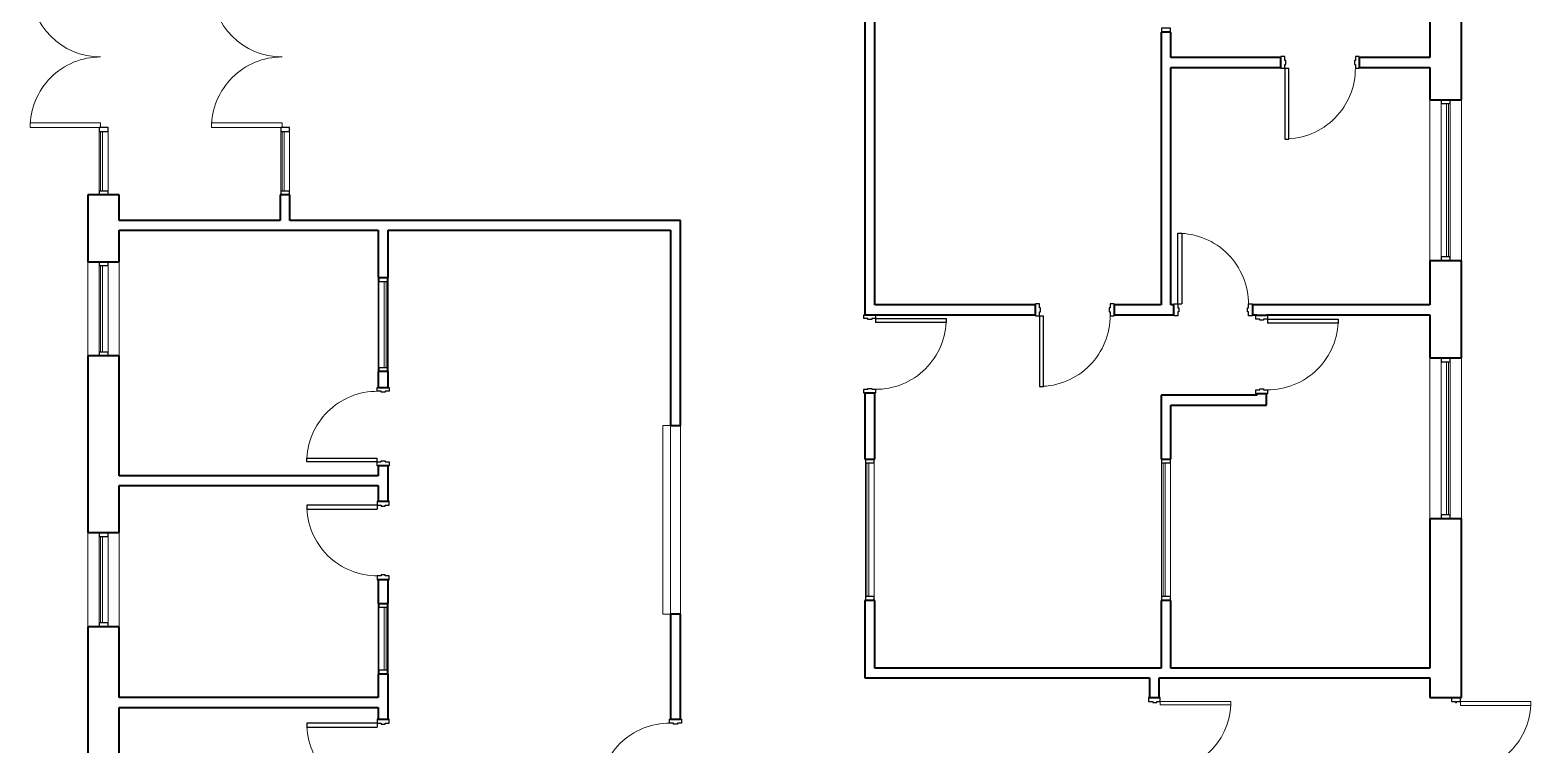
# Model space of a CAD drawing. Header units: inches. Extents: x -1056 to -291, y -1074 to 652.
# Drawn here: x -1056 to -291, y -551 to -187 of the extents above; entities that cross this region are included whole.
import ezdxf

# ---------------------------------------------------------------- set-up
doc = ezdxf.new("R2010")
doc.units = ezdxf.units.IN
doc.header["$MEASUREMENT"] = 0
doc.linetypes.add('Dash', pattern=[32, 16, -16])
for name, color, linetype, lineweight in [('A-DOOR', 31, 'Continuous', 15), ('A-DOOR-FRAM', 31, 'Continuous', 25), ('A-DOOR-HDLN', 31, 'Dash', 15), ('A-GLAZ-CURT', 52, 'Continuous', 9), ('A-GLAZ-CWMG', 51, 'Continuous', 9), ('A-WALL', 113, 'Continuous', 15), ('I-WALL', 2, 'Continuous', 15)]:
    doc.layers.add(name, color=color, linetype=linetype, lineweight=lineweight)

# ---------------------------------------------------------------- blocks, each defined once
blk = doc.blocks.new('Door-Single_CE_ - WD Door-2_ WD Frame-5274733-LEVEL 1 - Map Export')
at = {"layer": 'A-DOOR'}
for p, q in [((18, 39), (16, 39)), ((16, 39), (16, 3)), ((18, 3), (18, 39)), ((16, 3), (18, 3))]:
    blk.add_line(p, q, dxfattribs=at)
at = {"layer": 'A-DOOR', "lineweight": 25}
for p, q in [((18, 39), (16, 39)), ((16, 39), (16, 3)), ((18, 3), (18, 39)), ((18, 3), (16, 3))]:
    blk.add_line(p, q, dxfattribs=at)
at = {"layer": 'A-DOOR', "lineweight": 9}
blk.add_arc((18, 3), 36, 90, 180.5, dxfattribs=at)
blk.add_arc((18, 3), 36, 90, 180.5, dxfattribs=at)
blk.add_arc((18, 3), 36, 90, 180.5, dxfattribs=at)
blk.add_arc((18, 3), 36, 90, 180.5, dxfattribs=at)
at = {"layer": 'A-DOOR-FRAM'}
for p, q in [((-18, 3), (-20, 3)), ((-20, 3), (-20, -3)), ((-18, 1), (-18, 3)), ((-17.5, 1), (-18, 1)), ((-17.5, -1), (-17.5, 1)), ((18, 1), (17.5, 1)), ((17.5, 1), (17.5, -1)), ((20, 3), (18, 3)), ((18, 3), (18, 1)), ((20, -3), (20, 3)), ((-20, -3), (-18, -3)), ((-18, -3), (-18, -1)), ((-18, -1), (-17.5, -1)), ((17.5, -1), (18, -1)), ((18, -1), (18, -3)), ((18, -3), (20, -3))]:
    blk.add_line(p, q, dxfattribs=at)
blk = doc.blocks.new('Door-Single_CE_ - WD Door-2_ WD Frame-5274729-LEVEL 1 - Map Export')
at = {"layer": 'A-DOOR'}
for p, q in [((16, -39), (16, -3)), ((16, -3), (18, -3)), ((18, -3), (18, -39)), ((18, -39), (16, -39))]:
    blk.add_line(p, q, dxfattribs=at)
at = {"layer": 'A-DOOR', "lineweight": 25}
for p, q in [((16, -39), (16, -3)), ((18, -3), (16, -3)), ((18, -3), (18, -39)), ((18, -39), (16, -39))]:
    blk.add_line(p, q, dxfattribs=at)
at = {"layer": 'A-DOOR', "lineweight": 9}
blk.add_arc((18, -3), 36, 179.5, 270, dxfattribs=at)
blk.add_arc((18, -3), 36, 179.5, 270, dxfattribs=at)
blk.add_arc((18, -3), 36, 179.5, 270, dxfattribs=at)
blk.add_arc((18, -3), 36, 179.5, 270, dxfattribs=at)
at = {"layer": 'A-DOOR-FRAM'}
for p, q in [((-20, 3), (-18, 3)), ((-20, -3), (-20, 3)), ((-18, 3), (-18, 1)), ((-18, 1), (-17.5, 1)), ((-17.5, 1), (-17.5, -1)), ((17.5, 1), (18, 1)), ((17.5, -1), (17.5, 1)), ((18, 3), (20, 3)), ((18, 1), (18, 3)), ((20, 3), (20, -3)), ((-18, -3), (-20, -3)), ((-18, -1), (-18, -3)), ((-17.5, -1), (-18, -1)), ((18, -1), (17.5, -1)), ((18, -3), (18, -1)), ((20, -3), (18, -3))]:
    blk.add_line(p, q, dxfattribs=at)
blk = doc.blocks.new('Door-Double-Ext Alum-Transom - Top Glass - Bottom Glass 2-5218802-LEVEL 1 - Map Export')
at = {"layer": 'A-DOOR'}
for p, q in [((-36, 7.5), (-36, 43.5)), ((-34, 43.44), (-34, 7.5)), ((34, 43.44), (34, 7.5)), ((36, 7.5), (36, 43.5)), ((-34, 7.5), (-36, 7.5)), ((34, 7.5), (36, 7.5))]:
    blk.add_line(p, q, dxfattribs=at)
for centre, start, end in [((-36, 7.5), 360, 90), ((36, 7.5), 90, 180)]:
    blk.add_arc(centre, 36, start, end, dxfattribs=at)
at = {"layer": 'A-DOOR-FRAM'}
for p, q in [((-36, 7.5), (-38, 7.5)), ((-38, 7.5), (-38, 3)), ((-38, 3), (-36, 3)), ((-36, 5.5), (-36, 7.5)), ((-35.5, 5.5), (-36, 5.5)), ((-36, 3), (-36, 5)), ((-36, 5), (-35.5, 5)), ((-35.5, 5), (-35.5, 5.5)), ((36, 5.5), (35.5, 5.5)), ((35.5, 5.5), (35.5, 5)), ((35.5, 5), (36, 5)), ((38, 7.5), (36, 7.5)), ((36, 7.5), (36, 5.5)), ((36, 5), (36, 3)), ((36, 3), (38, 3)), ((38, 3), (38, 7.5))]:
    blk.add_line(p, q, dxfattribs=at)
blk = doc.blocks.new('Door-Double_CE_ - HM Door-2_ HM Frame-5197707-LEVEL 1 - Map Export')
at = {"layer": 'A-DOOR'}
for p, q in [((-34.25, 39), (-36, 39)), ((-36, 39), (-36, 3)), ((-34.25, 3), (-34.25, 39)), ((36, 39), (34.25, 39)), ((34.25, 39), (34.25, 3)), ((36, 3), (36, 39)), ((-36, 3), (-34.25, 3)), ((34.25, 3), (36, 3))]:
    blk.add_line(p, q, dxfattribs=at)
at = {"layer": 'A-DOOR', "lineweight": 9}
for centre, start, end in [((-36, 3), 359.5, 87.20317), ((36, 3), 92.78611, 180.5)]:
    blk.add_arc(centre, 36, start, end, dxfattribs=at)
at = {"layer": 'A-DOOR-FRAM'}
for p, q in [((-36, 3), (-38, 3)), ((-38, 3), (-38, -3)), ((-36, 1.25), (-36, 3)), ((-35.5, 1.25), (-36, 1.25)), ((-35.5, -0.75), (-35.5, 1.25)), ((36, 1.25), (35.5, 1.25)), ((35.5, 1.25), (35.5, -0.75)), ((38, 3), (36, 3)), ((36, 3), (36, 1.25)), ((38, -3), (38, 3)), ((-38, -3), (-36, -3)), ((-36, -3), (-36, -0.75)), ((-36, -0.75), (-35.5, -0.75)), ((35.5, -0.75), (36, -0.75)), ((36, -0.75), (36, -3)), ((36, -3), (38, -3))]:
    blk.add_line(p, q, dxfattribs=at)
blk = doc.blocks.new('System Panel - zGlazed-5218563-LEVEL 1 - Map Export')
at = {"layer": 'A-GLAZ-CURT', "lineweight": 15}
for p, q in [((22, 1.5), (-22, 1.5)), ((-22, 1.5), (-22, 0.5)), ((-22, 0.5), (22, 0.5)), ((22, 0.5), (22, 1.5))]:
    blk.add_line(p, q, dxfattribs=at)
blk = doc.blocks.new('Rectangular Mullion - 4 1_2_ x 2_ Rectangular_CE_-5186055-LEVEL 1 - Map Export')
at = {"layer": 'A-GLAZ-CWMG'}
for p, q in [((-1028.1, 458.82), (-1028.1, 414.82)), ((-1023.6, 458.82), (-1023.6, 414.82))]:
    blk.add_line(p, q, dxfattribs=at)
blk = doc.blocks.new('Rectangular Mullion - 4 1_2_ x 2_ Rectangular_CE_-5218529-LEVEL 1 - Map Export')
at = {"layer": 'A-GLAZ-CWMG', "lineweight": 25}
for p, q in [((-2, 2.25), (0, 2.25)), ((-2, -2.25), (-2, 2.25)), ((0, 2.25), (0, -2.25)), ((0, -2.25), (-2, -2.25))]:
    blk.add_line(p, q, dxfattribs=at)
blk = doc.blocks.new('Rectangular Mullion - 4 1_2_ x 2_ Rectangular_CE_-5218530-LEVEL 1 - Map Export')
at = {"layer": 'A-GLAZ-CWMG', "lineweight": 25}
for p, q in [((0, 2.25), (-2, 2.25)), ((-2, 2.25), (-2, -2.25)), ((0, -2.25), (0, 2.25)), ((-2, -2.25), (0, -2.25))]:
    blk.add_line(p, q, dxfattribs=at)
blk = doc.blocks.new('System Panel - zGlazed-5218528-LEVEL 1 - Map Export')
at = {"layer": 'A-GLAZ-CURT', "lineweight": 15}
for p, q in [((39, 1.5), (-39, 1.5)), ((-39, 1.5), (-39, 0.5)), ((-39, 0.5), (39, 0.5)), ((39, 0.5), (39, 1.5))]:
    blk.add_line(p, q, dxfattribs=at)
blk = doc.blocks.new('Rectangular Mullion - 4 1_2_ x 2_ Rectangular_CE_-5192981-LEVEL 1 - Map Export')
at = {"layer": 'A-GLAZ-CWMG'}
for p, q in [((-337.1, -40.18), (-337.1, 37.82)), ((-332.6, -40.18), (-332.6, 37.82))]:
    blk.add_line(p, q, dxfattribs=at)
blk = doc.blocks.new('System Panel - zGlazed-5218375-LEVEL 1 - Map Export')
at = {"layer": 'A-GLAZ-CURT', "lineweight": 15}
for p, q in [((16, 1.5), (-16, 1.5)), ((-16, 1.5), (-16, 0.5)), ((-16, 0.5), (16, 0.5)), ((16, 0.5), (16, 1.5))]:
    blk.add_line(p, q, dxfattribs=at)
blk = doc.blocks.new('Rectangular Mullion - 4 1_2_ x 2_ Rectangular_CE_-5208665-LEVEL 1 - Map Export')
at = {"layer": 'A-GLAZ-CWMG'}
for p, q in [((-878.6, -513.18), (-878.6, -481.18)), ((-874.1, -513.18), (-874.1, -481.18))]:
    blk.add_line(p, q, dxfattribs=at)
blk = doc.blocks.new('Rectangular Mullion - 4 1_2_ x 2_ Rectangular_CE_-5218376-LEVEL 1 - Map Export')
at = {"layer": 'A-GLAZ-CWMG', "lineweight": 25}
for p, q in [((-2, 2.25), (0, 2.25)), ((-2, -2.25), (-2, 2.25)), ((0, 2.25), (0, -2.25)), ((0, -2.25), (-2, -2.25))]:
    blk.add_line(p, q, dxfattribs=at)
blk = doc.blocks.new('Rectangular Mullion - 4 1_2_ x 2_ Rectangular_CE_-5218377-LEVEL 1 - Map Export')
at = {"layer": 'A-GLAZ-CWMG', "lineweight": 25}
for p, q in [((0, 2.25), (-2, 2.25)), ((-2, 2.25), (-2, -2.25)), ((0, -2.25), (0, 2.25)), ((-2, -2.25), (0, -2.25))]:
    blk.add_line(p, q, dxfattribs=at)
blk = doc.blocks.new('System Panel - zGlazed-5218410-LEVEL 1 - Map Export')
at = {"layer": 'A-GLAZ-CURT', "lineweight": 15}
for p, q in [((22, 1.5), (-22, 1.5)), ((-22, 1.5), (-22, 0.5)), ((-22, 0.5), (22, 0.5)), ((22, 0.5), (22, 1.5))]:
    blk.add_line(p, q, dxfattribs=at)
blk = doc.blocks.new('Overhead Counter Door - 8_ x 4_-5218328-LEVEL 1 - Map Export')
at = {"layer": 'A-DOOR'}
for p, q in [((48, -2.5), (-48, -2.5)), ((-48, -2.5), (-48, -6.5)), ((-48, -6.5), (48, -6.5)), ((48, -6.5), (48, -2.5))]:
    blk.add_line(p, q, dxfattribs=at)
at = {"layer": 'A-DOOR-HDLN'}
for p, q in [((-48, -2.5), (-48, -6.5)), ((-48, -6.5), (48, -6.5)), ((48, -6.5), (48, -2.5))]:
    blk.add_line(p, q, dxfattribs=at)
blk = doc.blocks.new('System Panel - zGlazed-5224888-LEVEL 1 - Map Export')
at = {"layer": 'A-GLAZ-CURT', "lineweight": 15}
for p, q in [((15.15, 1.5), (-15.15, 1.5)), ((-15.15, 1.5), (-15.15, 0.5)), ((-15.15, 0.5), (15.15, 0.5)), ((15.15, 0.5), (15.15, 1.5))]:
    blk.add_line(p, q, dxfattribs=at)
blk = doc.blocks.new('Rectangular Mullion - 4 1_2_ x 2_ Rectangular_CE_-5224885-LEVEL 1 - Map Export')
at = {"layer": 'A-GLAZ-CWMG'}
for p, q in [((-1021.1, -238.88), (-1021.1, -269.18)), ((-1016.6, -238.88), (-1016.6, -269.18))]:
    blk.add_line(p, q, dxfattribs=at)
blk = doc.blocks.new('CW-Double_CE_ - Full Glass-5224212-LEVEL 1 - Map Export')
at = {"layer": 'A-DOOR'}
for p, q in [((-33.5, 37.5), (-36, 37.5)), ((-36, 37.5), (-36, 1.5)), ((-33.5, 1.5), (-33.5, 37.5)), ((33.5, 1.5), (33.5, 37.5)), ((33.5, 37.5), (36, 37.5)), ((36, 37.5), (36, 1.5)), ((-36, 1.5), (-33.5, 1.5)), ((36, 1.5), (33.5, 1.5))]:
    blk.add_line(p, q, dxfattribs=at)
for centre, start, end in [((-36, 1.5), 360, 90), ((36, 1.5), 90, 180)]:
    blk.add_arc(centre, 36, start, end, dxfattribs=at)
blk = doc.blocks.new('Rectangular Mullion - 4 1_2_ x 2_ Rectangular_CE_-5224203-LEVEL 1 - Map Export')
at = {"layer": 'A-GLAZ-CWMG', "lineweight": 25}
for p, q in [((-1, 2.25), (1, 2.25)), ((-1, -2.25), (-1, 2.25)), ((1, 2.25), (1, -2.25)), ((1, -2.25), (-1, -2.25))]:
    blk.add_line(p, q, dxfattribs=at)
blk = doc.blocks.new('Rectangular Mullion - 4 1_2_ x 2_ Rectangular_CE_-5224218-LEVEL 1 - Map Export')
at = {"layer": 'A-GLAZ-CWMG', "lineweight": 25}
for p, q in [((0, 2.25), (-2, 2.25)), ((-2, 2.25), (-2, -2.25)), ((0, -2.25), (0, 2.25)), ((-2, -2.25), (0, -2.25))]:
    blk.add_line(p, q, dxfattribs=at)
blk = doc.blocks.new('Rectangular Mullion - 4 1_2_ x 2_ Rectangular_CE_-5233004-LEVEL 1 - Map Export')
at = {"layer": 'A-GLAZ-CWMG', "lineweight": 25}
for p, q in [((0, 2.25), (-2, 2.25)), ((-2, 2.25), (-2, -2.25)), ((0, -2.25), (0, 2.25)), ((-2, -2.25), (0, -2.25))]:
    blk.add_line(p, q, dxfattribs=at)
blk = doc.blocks.new('System Panel - zGlazed-5233009-LEVEL 1 - Map Export')
at = {"layer": 'A-GLAZ-CURT', "lineweight": 15}
for p, q in [((34, 1.5), (-34, 1.5)), ((-34, 1.5), (-34, 0.5)), ((-34, 0.5), (34, 0.5)), ((34, 0.5), (34, 1.5))]:
    blk.add_line(p, q, dxfattribs=at)
blk = doc.blocks.new('Rectangular Mullion - 4 1_2_ x 2_ Rectangular_CE_-5229086-LEVEL 1 - Map Export')
at = {"layer": 'A-GLAZ-CWMG'}
for p, q in [((-479.6, -118.18), (-479.6, -186.18)), ((-475.1, -118.18), (-475.1, -186.18))]:
    blk.add_line(p, q, dxfattribs=at)
blk = doc.blocks.new('Rectangular Mullion - 4 1_2_ x 2_ Rectangular_CE_-5233003-LEVEL 1 - Map Export')
at = {"layer": 'A-GLAZ-CWMG', "lineweight": 25}
for p, q in [((-2, 2.25), (0, 2.25)), ((-2, -2.25), (-2, 2.25)), ((0, 2.25), (0, -2.25)), ((0, -2.25), (-2, -2.25))]:
    blk.add_line(p, q, dxfattribs=at)

msp = doc.modelspace()

# ---------------------------------------------------------------- linework, layer by layer
at = {"layer": 'A-WALL', "lineweight": 40}
for p, q in [((-342.85, -172.68), (-342.85, -201.18)), ((-326.85, -222.68), (-326.85, -172.68)), ((-342.85, -206.18), (-342.85, -222.68)), ((-342.85, -222.68), (-326.85, -222.68)), ((-1010.85, -271.18), (-1026.85, -271.18)), ((-1026.85, -271.18), (-1026.85, -305.18)), ((-1010.85, -284.18), (-1010.85, -271.18)), ((-1010.85, -305.18), (-1010.85, -289.18)), ((-1026.85, -305.18), (-1010.85, -305.18)), ((-342.85, -304.68), (-342.85, -327.18)), ((-326.85, -304.68), (-342.85, -304.68)), ((-326.85, -354.18), (-326.85, -304.68)), ((-342.85, -332.18), (-342.85, -354.18)), ((-1010.85, -353.18), (-1026.85, -353.18)), ((-1026.85, -353.18), (-1026.85, -443.18)), ((-1010.85, -414.18), (-1010.85, -353.18)), ((-342.85, -354.18), (-326.85, -354.18)), ((-1010.85, -443.18), (-1010.85, -419.18)), ((-1026.85, -443.18), (-1010.85, -443.18)), ((-342.85, -436.18), (-342.85, -512.18)), ((-326.85, -436.18), (-342.85, -436.18)), ((-326.85, -527.18), (-326.85, -436.18)), ((-1010.85, -491.18), (-1026.85, -491.18)), ((-1026.85, -491.18), (-1026.85, -560.18)), ((-1010.85, -527.18), (-1010.85, -491.18)), ((-342.85, -517.18), (-342.85, -527.18)), ((-342.85, -527.18), (-326.85, -527.18)), ((-1010.85, -560.18), (-1010.85, -532.18))]:
    msp.add_line(p, q, dxfattribs=at)
at = {"layer": 'A-WALL'}
for p, q in [((-342.85, -304.68), (-342.85, -222.68)), ((-326.85, -222.68), (-326.85, -304.68)), ((-1026.85, -353.18), (-1026.85, -305.18)), ((-1010.85, -305.18), (-1010.85, -353.18)), ((-342.85, -436.18), (-342.85, -354.18)), ((-326.85, -354.18), (-326.85, -436.18)), ((-1026.85, -491.18), (-1026.85, -443.18)), ((-1010.85, -443.18), (-1010.85, -491.18))]:
    msp.add_line(p, q, dxfattribs=at)
at = {"layer": 'I-WALL', "lineweight": 40}
for p, q in [((-630.85, -52.18), (-630.85, -332.18)), ((-625.85, -327.18), (-625.85, -52.18)), ((-474.85, -188.18), (-479.85, -188.18)), ((-479.85, -188.18), (-479.85, -327.18)), ((-474.85, -201.18), (-474.85, -188.18)), ((-418.85, -201.18), (-474.85, -201.18)), ((-474.85, -206.18), (-418.85, -206.18)), ((-474.85, -327.18), (-474.85, -206.18)), ((-418.85, -206.18), (-418.85, -201.18)), ((-342.85, -201.18), (-378.85, -201.18)), ((-378.85, -201.18), (-378.85, -206.18)), ((-378.85, -206.18), (-342.85, -206.18)), ((-923.85, -271.18), (-928.85, -271.18)), ((-928.85, -271.18), (-928.85, -284.18)), ((-923.85, -284.18), (-923.85, -271.18)), ((-928.85, -284.18), (-1010.85, -284.18)), ((-1010.85, -289.18), (-878.85, -289.18)), ((-724.85, -284.18), (-923.85, -284.18)), ((-878.85, -289.18), (-878.85, -313.18)), ((-873.85, -313.18), (-873.85, -289.18)), ((-873.85, -289.18), (-729.85, -289.18)), ((-729.85, -289.18), (-729.85, -388.68)), ((-724.85, -388.68), (-724.85, -284.18)), ((-878.85, -313.18), (-873.85, -313.18)), ((-543.85, -327.18), (-625.85, -327.18)), ((-543.85, -332.18), (-543.85, -327.18)), ((-479.85, -327.18), (-503.85, -327.18)), ((-503.85, -327.18), (-503.85, -332.18)), ((-473.35, -327.18), (-474.85, -327.18)), ((-473.35, -332.18), (-473.35, -327.18)), ((-342.85, -327.18), (-433.35, -327.18)), ((-433.35, -327.18), (-433.35, -332.18)), ((-630.85, -332.18), (-543.85, -332.18)), ((-503.85, -332.18), (-473.35, -332.18)), ((-433.35, -332.18), (-431.1, -332.18)), ((-431.1, -332.18), (-431.1, -332.43)), ((-431.1, -332.43), (-426.1, -332.43)), ((-426.1, -332.18), (-342.85, -332.18)), ((-426.1, -332.43), (-426.1, -332.18)), ((-873.85, -361.18), (-878.85, -361.18)), ((-878.85, -361.18), (-878.85, -369.18)), ((-873.85, -369.18), (-873.85, -361.18)), ((-878.85, -369.18), (-873.85, -369.18)), ((-625.85, -372.18), (-630.85, -372.18)), ((-630.85, -372.18), (-630.85, -405.68)), ((-625.85, -405.68), (-625.85, -372.18)), ((-479.85, -373.18), (-479.85, -405.68)), ((-431.1, -373.18), (-479.85, -373.18)), ((-426.1, -372.43), (-431.1, -372.43)), ((-431.1, -372.43), (-431.1, -373.18)), ((-426.1, -378.18), (-426.1, -372.43)), ((-474.85, -405.68), (-474.85, -378.18)), ((-474.85, -378.18), (-426.1, -378.18)), ((-729.85, -388.68), (-724.85, -388.68)), ((-873.85, -409.18), (-878.85, -409.18)), ((-878.85, -409.18), (-878.85, -414.18)), ((-873.85, -427.18), (-873.85, -409.18)), ((-630.85, -405.68), (-625.85, -405.68)), ((-479.85, -405.68), (-474.85, -405.68)), ((-878.85, -414.18), (-1010.85, -414.18)), ((-1010.85, -419.18), (-878.85, -419.18)), ((-878.85, -419.18), (-878.85, -427.18)), ((-878.85, -427.18), (-873.85, -427.18)), ((-873.85, -467.18), (-878.85, -467.18)), ((-878.85, -467.18), (-878.85, -479.18)), ((-873.85, -479.18), (-873.85, -467.18)), ((-878.85, -479.18), (-873.85, -479.18)), ((-625.85, -477.68), (-630.85, -477.68)), ((-630.85, -477.68), (-630.85, -517.18)), ((-625.85, -512.18), (-625.85, -477.68)), ((-474.85, -477.68), (-479.85, -477.68)), ((-479.85, -477.68), (-479.85, -512.18)), ((-474.85, -512.18), (-474.85, -477.68)), ((-724.85, -484.68), (-729.85, -484.68)), ((-729.85, -484.68), (-729.85, -538.18)), ((-724.85, -538.18), (-724.85, -484.68)), ((-479.85, -512.18), (-625.85, -512.18)), ((-342.85, -512.18), (-474.85, -512.18)), ((-873.85, -515.18), (-878.85, -515.18)), ((-878.85, -515.18), (-878.85, -527.18)), ((-873.85, -538.18), (-873.85, -515.18)), ((-630.85, -517.18), (-485.85, -517.18)), ((-485.85, -517.18), (-485.85, -527.18)), ((-480.85, -517.18), (-342.85, -517.18)), ((-480.85, -527.18), (-480.85, -517.18)), ((-878.85, -527.18), (-1010.85, -527.18)), ((-485.85, -527.18), (-480.85, -527.18)), ((-1010.85, -532.18), (-878.85, -532.18)), ((-878.85, -532.18), (-878.85, -538.18)), ((-878.85, -538.18), (-873.85, -538.18)), ((-729.85, -538.18), (-724.85, -538.18))]:
    msp.add_line(p, q, dxfattribs=at)
at = {"layer": 'I-WALL'}
for p, q in [((-878.85, -361.18), (-878.85, -313.18)), ((-873.85, -313.18), (-873.85, -361.18)), ((-724.85, -388.68), (-724.85, -484.68)), ((-878.85, -515.18), (-878.85, -479.18)), ((-873.85, -479.18), (-873.85, -515.18))]:
    msp.add_line(p, q, dxfattribs=at)

# ---------------------------------------------------------------- block references
at = {"layer": 'A-DOOR'}
for name, p, rotation in [('CW-Double_CE_ - Full Glass-5224212-LEVEL 1 - Map Export', (-1018.85, -200.88), 89.9999999999998), ('CW-Double_CE_ - Full Glass-5224212-LEVEL 1 - Map Export', (-926.35, -200.88), 89.9999999999998), ('Door-Double_CE_ - HM Door-2_ HM Frame-5197707-LEVEL 1 - Map Export', (-483.35, -565.18), 269.9999999999997)]:
    msp.add_blockref(name, p, dxfattribs=dict(at, rotation=rotation))
at = {"layer": 'A-DOOR', "lineweight": 9}
for name, p, rotation in [('Door-Single_CE_ - WD Door-2_ WD Frame-5274733-LEVEL 1 - Map Export', (-398.85, -203.68), 180), ('Door-Single_CE_ - WD Door-2_ WD Frame-5274729-LEVEL 1 - Map Export', (-453.35, -329.68), 180), ('Door-Single_CE_ - WD Door-2_ WD Frame-5274733-LEVEL 1 - Map Export', (-523.85, -329.68), 180), ('Door-Single_CE_ - WD Door-2_ WD Frame-5274729-LEVEL 1 - Map Export', (-628.35, -352.18), 89.99999999999991), ('Door-Single_CE_ - WD Door-2_ WD Frame-5274729-LEVEL 1 - Map Export', (-428.6, -352.43), 89.99999999999967), ('Door-Single_CE_ - WD Door-2_ WD Frame-5274729-LEVEL 1 - Map Export', (-876.35, -389.18), 269.9999999999999), ('Door-Single_CE_ - WD Door-2_ WD Frame-5274733-LEVEL 1 - Map Export', (-876.35, -447.18), 89.99999999999991), ('Door-Single_CE_ - WD Door-2_ WD Frame-5274733-LEVEL 1 - Map Export', (-876.35, -558.18), 89.99999999999991), ('Door-Single_CE_ - WD Door-2_ WD Frame-5274729-LEVEL 1 - Map Export', (-727.35, -558.18), 269.9999999999999)]:
    msp.add_blockref(name, p, dxfattribs=dict(at, rotation=rotation))
at = {"layer": 'A-DOOR-FRAM', "lineweight": 9, "rotation": 269.9999999999997}
msp.add_blockref('Door-Double-Ext Alum-Transom - Top Glass - Bottom Glass 2-5218802-LEVEL 1 - Map Export', (-334.85, -565.18), dxfattribs=at)
at = {"layer": 'A-DOOR-HDLN', "rotation": 269.9999999999999}
msp.add_blockref('Overhead Counter Door - 8_ x 4_-5218328-LEVEL 1 - Map Export', (-727.35, -436.68), dxfattribs=at)
at = {"layer": 'A-GLAZ-CURT'}
for name, p, rotation in [('System Panel - zGlazed-5218528-LEVEL 1 - Map Export', (-334.85, -263.68), 269.9999999999997), ('System Panel - zGlazed-5224888-LEVEL 1 - Map Export', (-1018.85, -254.03), 89.9999999999998), ('System Panel - zGlazed-5224888-LEVEL 1 - Map Export', (-926.35, -254.03), 89.9999999999998), ('System Panel - zGlazed-5218563-LEVEL 1 - Map Export', (-1018.85, -329.18), 89.99999999999969), ('System Panel - zGlazed-5218410-LEVEL 1 - Map Export', (-876.35, -337.18), 269.9999999999999), ('System Panel - zGlazed-5218528-LEVEL 1 - Map Export', (-334.85, -395.18), 269.9999999999997), ('System Panel - zGlazed-5233009-LEVEL 1 - Map Export', (-628.35, -441.68), 89.99999999999991), ('System Panel - zGlazed-5233009-LEVEL 1 - Map Export', (-477.35, -441.68), 89.99999999999969), ('System Panel - zGlazed-5218563-LEVEL 1 - Map Export', (-1018.85, -467.18), 89.99999999999969), ('System Panel - zGlazed-5218375-LEVEL 1 - Map Export', (-876.35, -497.18), 269.9999999999999)]:
    msp.add_blockref(name, p, dxfattribs=dict(at, rotation=rotation))
at = {"layer": 'A-GLAZ-CWMG'}
for name, p, rotation in [('Rectangular Mullion - 4 1_2_ x 2_ Rectangular_CE_-5233004-LEVEL 1 - Map Export', (-477.35, -188.18), 269.9999999999998), ('Rectangular Mullion - 4 1_2_ x 2_ Rectangular_CE_-5218530-LEVEL 1 - Map Export', (-334.85, -222.68), 89.99999999999972), ('Rectangular Mullion - 4 1_2_ x 2_ Rectangular_CE_-5224218-LEVEL 1 - Map Export', (-1018.85, -271.18), 269.9999999999998), ('Rectangular Mullion - 4 1_2_ x 2_ Rectangular_CE_-5224218-LEVEL 1 - Map Export', (-926.35, -271.18), 269.9999999999998), ('Rectangular Mullion - 4 1_2_ x 2_ Rectangular_CE_-5218377-LEVEL 1 - Map Export', (-876.35, -313.18), 89.99999999999991), ('Rectangular Mullion - 4 1_2_ x 2_ Rectangular_CE_-5186055-LEVEL 1 - Map Export', (-1902.21, 99.64), 180), ('Rectangular Mullion - 4 1_2_ x 2_ Rectangular_CE_-5218530-LEVEL 1 - Map Export', (-1018.85, -353.18), 269.9999999999997), ('Rectangular Mullion - 4 1_2_ x 2_ Rectangular_CE_-5218530-LEVEL 1 - Map Export', (-334.85, -354.18), 89.99999999999972), ('Rectangular Mullion - 4 1_2_ x 2_ Rectangular_CE_-5218377-LEVEL 1 - Map Export', (-876.35, -479.18), 89.99999999999991), ('Rectangular Mullion - 4 1_2_ x 2_ Rectangular_CE_-5233004-LEVEL 1 - Map Export', (-628.35, -477.68), 269.9999999999999), ('Rectangular Mullion - 4 1_2_ x 2_ Rectangular_CE_-5233004-LEVEL 1 - Map Export', (-477.35, -477.68), 269.9999999999997), ('Rectangular Mullion - 4 1_2_ x 2_ Rectangular_CE_-5218530-LEVEL 1 - Map Export', (-1018.85, -491.18), 269.9999999999997)]:
    msp.add_blockref(name, p, dxfattribs=dict(at, rotation=rotation))
for name, p in [('Rectangular Mullion - 4 1_2_ x 2_ Rectangular_CE_-5192981-LEVEL 1 - Map Export', (0, -262.5)), ('Rectangular Mullion - 4 1_2_ x 2_ Rectangular_CE_-5224885-LEVEL 1 - Map Export', (0, 0)), ('Rectangular Mullion - 4 1_2_ x 2_ Rectangular_CE_-5224885-LEVEL 1 - Map Export', (92.5, 0)), ('Rectangular Mullion - 4 1_2_ x 2_ Rectangular_CE_-5186055-LEVEL 1 - Map Export', (7, -766)), ('Rectangular Mullion - 4 1_2_ x 2_ Rectangular_CE_-5192981-LEVEL 1 - Map Export', (0, -394)), ('Rectangular Mullion - 4 1_2_ x 2_ Rectangular_CE_-5229086-LEVEL 1 - Map Export', (-151, -289.5)), ('Rectangular Mullion - 4 1_2_ x 2_ Rectangular_CE_-5229086-LEVEL 1 - Map Export', (0, -289.5)), ('Rectangular Mullion - 4 1_2_ x 2_ Rectangular_CE_-5186055-LEVEL 1 - Map Export', (7, -904)), ('Rectangular Mullion - 4 1_2_ x 2_ Rectangular_CE_-5208665-LEVEL 1 - Map Export', (0, 0))]:
    msp.add_blockref(name, p, dxfattribs=at)
at = {"layer": 'A-GLAZ-CWMG', "extrusion": (0, 0, -1)}
for name, p, rotation in [('Rectangular Mullion - 4 1_2_ x 2_ Rectangular_CE_-5224203-LEVEL 1 - Map Export', (1018.85, -237.88), 90.00000000000018), ('Rectangular Mullion - 4 1_2_ x 2_ Rectangular_CE_-5224203-LEVEL 1 - Map Export', (926.35, -237.88), 90.00000000000018), ('Rectangular Mullion - 4 1_2_ x 2_ Rectangular_CE_-5218529-LEVEL 1 - Map Export', (1018.85, -305.18), 90.0000000000003), ('Rectangular Mullion - 4 1_2_ x 2_ Rectangular_CE_-5218529-LEVEL 1 - Map Export', (334.85, -304.68), 270.0000000000003), ('Rectangular Mullion - 4 1_2_ x 2_ Rectangular_CE_-5218376-LEVEL 1 - Map Export', (876.35, -361.18), 270.0000000000001), ('Rectangular Mullion - 4 1_2_ x 2_ Rectangular_CE_-5233003-LEVEL 1 - Map Export', (628.35, -405.68), 90.0000000000001), ('Rectangular Mullion - 4 1_2_ x 2_ Rectangular_CE_-5233003-LEVEL 1 - Map Export', (477.35, -405.68), 90.0000000000003), ('Rectangular Mullion - 4 1_2_ x 2_ Rectangular_CE_-5218529-LEVEL 1 - Map Export', (334.85, -436.18), 270.0000000000003), ('Rectangular Mullion - 4 1_2_ x 2_ Rectangular_CE_-5218529-LEVEL 1 - Map Export', (1018.85, -443.18), 90.0000000000003), ('Rectangular Mullion - 4 1_2_ x 2_ Rectangular_CE_-5218376-LEVEL 1 - Map Export', (876.35, -515.18), 270.0000000000001)]:
    msp.add_blockref(name, p, dxfattribs=dict(at, rotation=rotation))

doc.saveas('drawing.dxf')
